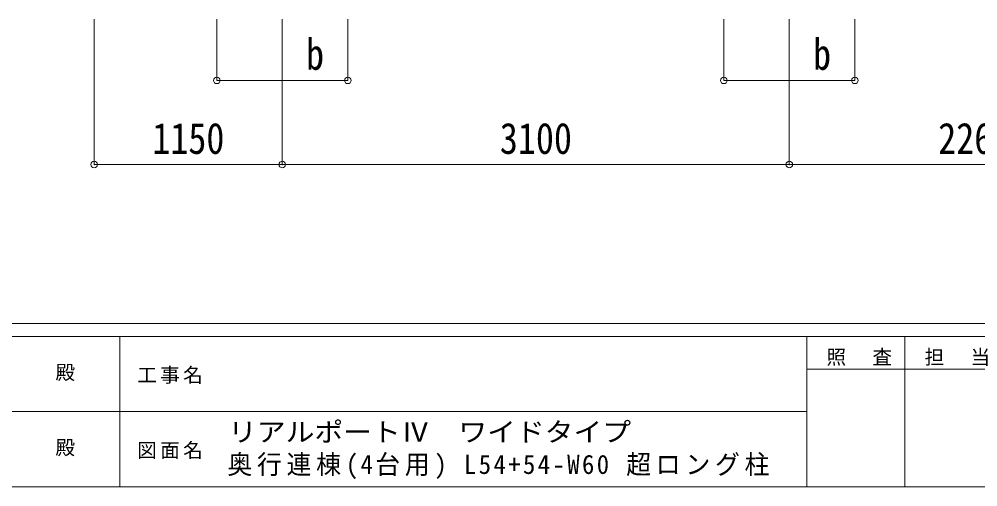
# Model space of a CAD drawing. Units: millimetres at full size, sheet at 1:40. Extents: x -11181 to 11305, y -7804 to 7716.
# Drawn here: x -1152 to 4709, y -7804 to -4942 of the extents above; entities that cross this region are included whole.
import ezdxf
from ezdxf.enums import TextEntityAlignment as Align

# ---------------------------------------------------------------- set-up
doc = ezdxf.new("R2010")
doc.units = ezdxf.units.MM
doc.header["$LTSCALE"] = 40
doc.header["$PDMODE"] = 32
doc.header["$PDSIZE"] = 40
doc.layers.add('0-A_寸法', color=6, linetype='Continuous', lineweight=9)
doc.layers.add('F-0_240', color=7, linetype='Continuous', lineweight=9)
doc.styles.add('ＭＳ ゴシック', font='')
doc.styles.get('ＭＳ ゴシック').set_extended_font_data('MS Gothic')

msp = doc.modelspace()

# ---------------------------------------------------------------- linework, layer by layer
at = {"layer": '0-A_寸法'}
for p, q in [((-693.46, -5831.87), (-693.46, -4942.48)), ((56.53, -5316.89), (56.53, -4942.48)), ((456.53, -5831.87), (456.53, -4942.48)), ((856.53, -5316.89), (856.53, -4942.48)), ((3156.53, -5316.89), (3156.53, -4942.48)), ((3556.53, -5831.87), (3556.53, -4942.48)), ((56.53, -5316.89), (856.53, -5316.89)), ((-693.46, -5831.87), (456.53, -5831.87)), ((456.53, -5831.87), (3556.53, -5831.87)), ((3556.53, -5831.87), (5816.53, -5831.87))]:
    msp.add_line(p, q, dxfattribs=at)
msp.add_lwpolyline([(3156.53, -5316.89), (3956.53, -5316.89), (3956.53, -4942.48)], dxfattribs=at)
for p in [(56.53, -5316.89), (856.53, -5316.89), (3156.53, -5316.89), (3956.53, -5316.89), (-693.46, -5831.87), (456.53, -5831.87), (3556.53, -5831.87)]:
    msp.add_point(p, dxfattribs=at)
at = {"layer": 'F-0_240', "color": 5}
for p, q in [((-11180.61, -6803.54), (10739.39, -6803.54)), ((-11180.61, -6883.54), (7183.72, -6883.54)), ((-536.28, -6883.54), (-536.28, -7803.54)), ((3663.72, -6883.54), (3663.72, -7803.54)), ((4263.72, -6883.54), (4263.72, -7803.54)), ((3663.72, -7083.54), (6063.72, -7083.54)), ((-4536.28, -7343.54), (3663.72, -7343.54)), ((-11180.61, -7803.54), (10739.39, -7803.54))]:
    msp.add_line(p, q, dxfattribs=at)

# ---------------------------------------------------------------- texts
at = {"layer": '0-A_寸法', "color": 7, "style": 'ＭＳ ゴシック', "width": 0.85}
for s, p in [('b', (601.53, -5308.89)), ('b', (3701.53, -5308.89)), ('1150', (-338.46, -5823.87)), ('3100', (1786.53, -5823.87)), ('2260', (4466.53, -5823.87))]:
    msp.add_text(s, height=190.6, dxfattribs=at).set_placement(p, align=Align.BOTTOM_LEFT)
at = {"layer": 'F-0_240', "style": 'ＭＳ ゴシック'}
for p in [(-930.57, -7173.54), (-930.57, -7633.54)]:
    msp.add_text('殿', height=87.98, dxfattribs=at).set_placement(p, align=Align.BOTTOM_LEFT)
at = {"layer": 'F-0_240', "style": 'ＭＳ ゴシック', "width": 1.1}
msp.add_text('リアルポートⅣ\u3000ワイドタイプ', height=117.3, dxfattribs=at).set_placement((124.97, -7561.39), align=Align.BOTTOM_LEFT)
at = {"layer": 'F-0_240', "attachment_point": 7, "style": 'ＭＳ ゴシック'}
for s, insert, char_height in [('\\T1.17;照\u3000査', (3783.72, -7063.54), 87.98), ('\\T1.17;担\u3000当', (4383.72, -7063.54), 87.98), ('\\T1.17;工事名', (-430.81, -7173.54), 87.98), ('\\T1.17;図面名', (-430.81, -7633.54), 87.98), ('\\T1.19;\\W0.95;奥行連棟(4台用)\\~L54+54-W60\\~超ロング柱', (120.88, -7756.06), 117.3)]:
    msp.add_mtext(s, dxfattribs=dict(at, insert=insert, char_height=char_height))

doc.saveas('drawing.dxf')
